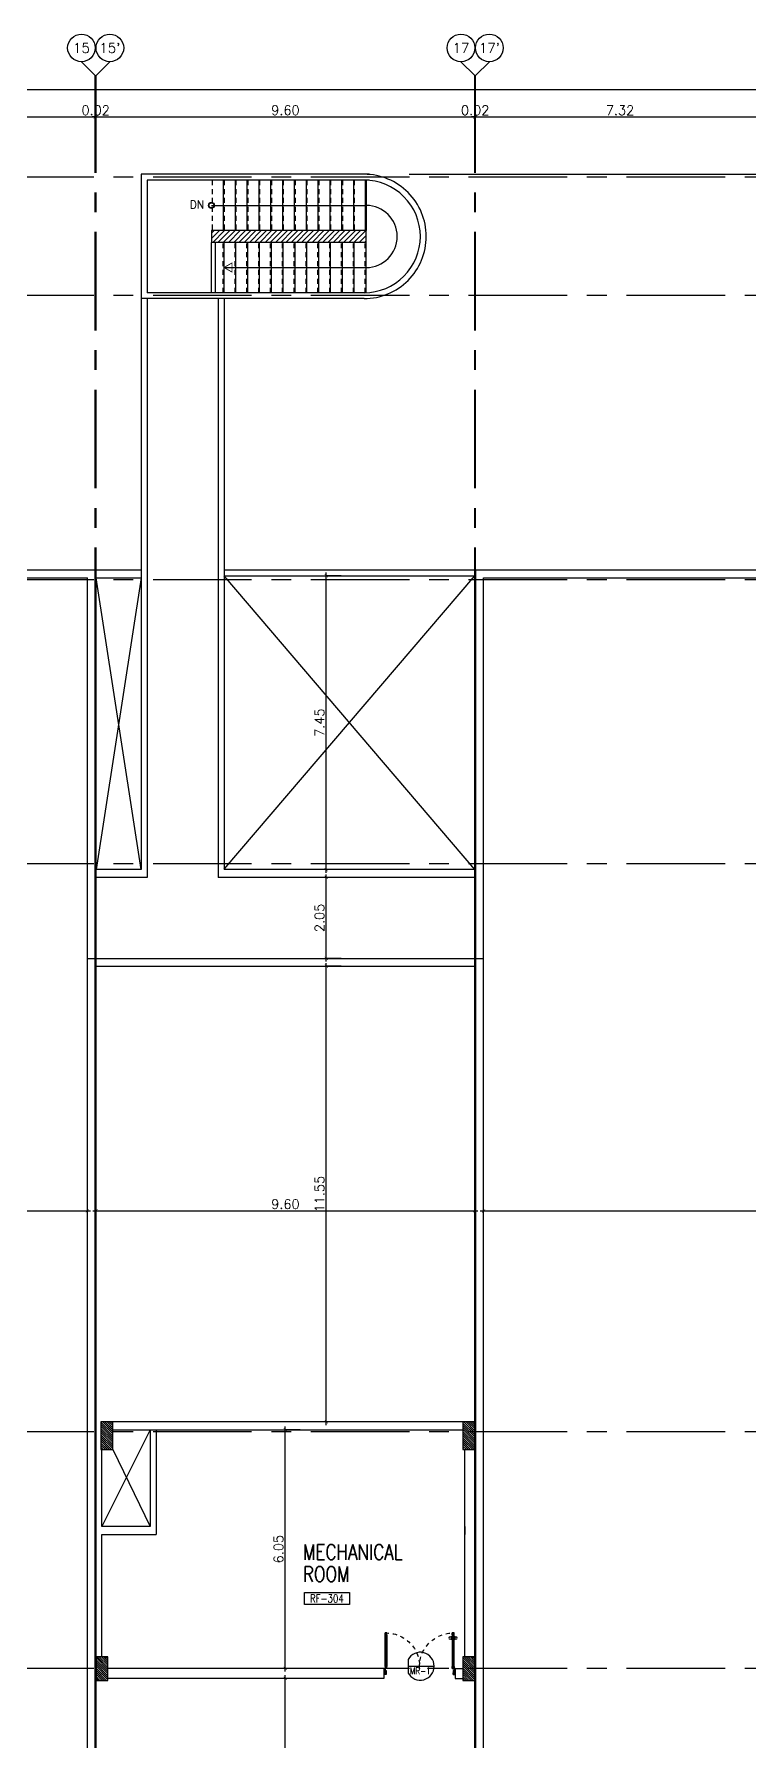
# Model space of a CAD drawing. Extents: x 88808 to 89103, y 39918 to 40001.
# Drawn here: x 89048.94 to 89067.06, y 39957.87 to 40001.13 of the extents above; entities that cross this region are included whole.
import ezdxf
from ezdxf.enums import TextEntityAlignment as Align

# ---------------------------------------------------------------- set-up
doc = ezdxf.new("R2010")
doc.units = 0
doc.header["$MEASUREMENT"] = 0
doc.header["$PDMODE"] = 34
for name, pattern in [('CENTERX2', [4, 2.5, -0.5, 0.5, -0.5]), ('HIDDEN', [0.375, 0.25, -0.125]), ('HIDDEN2', [0.1875, 0.125, -0.0625])]:
    doc.linetypes.add(name, pattern=pattern)
doc.layers.get('0').update_dxf_attribs({"linetype": 'CONTINUOUS'})
doc.layers.get('DEFPOINTS').update_dxf_attribs({"linetype": 'CONTINUOUS'})
for name, color, linetype in [('AX-CR', 2, 'CONTINUOUS'), ('AX-DIM', 4, 'CONTINUOUS'), ('AX-TXT', 2, 'CONTINUOUS'), ('AXES', 11, 'CENTERX2'), ('COL', 6, 'CONTINUOUS'), ('DOOR', 7, 'CONTINUOUS'), ('DOOR-CR', 4, 'CONTINUOUS'), ('DOOR-NO', 3, 'CONTINUOUS'), ('EJ', 9, 'CONTINUOUS'), ('HAT', 8, 'CONTINUOUS'), ('Hatch', 11, 'CONTINUOUS'), ('RM-BOX', 4, 'CONTINUOUS'), ('RM-NAME', 5, 'CONTINUOUS'), ('RM-NO', 5, 'CONTINUOUS'), ('ROOF', 2, 'CONTINUOUS'), ('SHAFT', 4, 'CONTINUOUS'), ('STR', 5, 'CONTINUOUS'), ('TXT', 2, 'CONTINUOUS'), ('WALL', 2, 'CONTINUOUS')]:
    doc.layers.add(name, color=color, linetype=linetype)
doc.styles.add('ROMANS', font='ROMANS.shx')
doc.dimstyles.new('DIM-OUT', dxfattribs={"dimscale": 0, "dimtxt": 0.24, "dimasz": 0.08, "dimexe": 0.02, "dimexo": 0.02, "dimgap": 0.05, "dimtad": 1, "dimzin": 0, "dimdsep": 46, "dimtxsty": 'ROMANS', "dimblk1": 'ARCHTICK', "dimblk2": 'ARCHTICK', "dimsah": 1, "dimcen": 0.01, "dimdle": 0.08, "dimclrd": 4, "dimclre": 4, "dimclrt": 2, "dimadec": 0, "dimazin": 0, "dimtp": 2, "dimtm": 2, "dimtfac": 0.114286, "dimtix": 1, "dimtmove": 2, "dimatfit": 3, "dimldrblk": 'ARCHTICK', "dimfxl": 0, "dimtolj": 1, "dimtzin": 0, "dimarcsym": 0})

# ---------------------------------------------------------------- blocks, each defined once
blk = doc.blocks.new('RM1')
at = {"layer": 'RM-BOX'}
blk.add_lwpolyline([(570, -200), (-570, -200), (-570, -500), (570, -500)], close=True, dxfattribs=at)
at = {"layer": 'RM-NAME', "style": 'ROMANS'}
for tag, p in [('ROOMNAME1', (0, 324)), ('ROOMNAME2', (0, 0))]:
    blk.add_attdef(tag, text='', height=200, dxfattribs=at).set_placement(p, align=Align.MIDDLE)
at = {"layer": 'RM-NO', "style": 'ROMANS', "width": 0.8}
blk.add_attdef('ROOMNO', text='', height=200, dxfattribs=at).set_placement((0, -350), align=Align.MIDDLE)
blk = doc.blocks.new('DD1')
at = {"layer": 'DOOR-CR'}
blk.add_line((-308, 0), (353, 0), dxfattribs=at)
blk.add_lwpolyline([(-308, -173, 3.820224), (-308, 173)], format="xyb", close=True, dxfattribs=at)
at = {"layer": 'DOOR-NO', "style": 'ROMANS', "width": 0.8}
for tag, p in [('G', (0, 142)), ('000', (0, -141))]:
    blk.add_attdef(tag, text='', height=204, dxfattribs=at).set_placement(p, align=Align.MIDDLE)
blk = doc.blocks.new('A$C272A55A0')
at = {"layer": 'DOOR', "color": 0, "linetype": 'ByBlock'}
for p, q in [((0, 900), (0, 1050)), ((50, 1050), (0, 1050)), ((0, 900), (25, 900)), ((25, 950), (50, 950)), ((25, 900), (25, 950)), ((75, 900), (25, 900)), ((25, 850), (25, 900)), ((58, 870), (42, 870)), ((42, 870), (42, 850)), ((50, 950), (50, 1050)), ((58, 850), (58, 870)), ((75, 900), (75, 850)), ((1725, 900), (1775, 900)), ((1725, 900), (1725, 850)), ((1742, 870), (1758, 870)), ((1742, 850), (1742, 870)), ((1750, 950), (1750, 1050)), ((1750, 1050), (1800, 1050)), ((1775, 950), (1750, 950)), ((1758, 870), (1758, 850)), ((1775, 900), (1775, 950)), ((1800, 900), (1775, 900)), ((1775, 850), (1775, 900)), ((1800, 1050), (1800, 900)), ((42, 850), (25, 850)), ((75, 850), (58, 850)), ((1725, 850), (1742, 850)), ((1758, 850), (1775, 850)), ((25, 50), (42, 50)), ((25, 50), (25, 0)), ((25, 0), (75, 0)), ((75, 0), (25, 0)), ((42, 50), (42, 30)), ((42, 30), (58, 30)), ((58, 50), (75, 50)), ((58, 50), (58, 30)), ((75, 50), (75, 0)), ((1718, 160), (1709, 160)), ((1709, 95), (1709, 160)), ((1718, 95), (1709, 95)), ((1725, 173), (1718, 173)), ((1718, 173), (1718, 83)), ((1718, 95), (1718, 160)), ((1725, 83), (1718, 83)), ((1742, 50), (1725, 50)), ((1725, 50), (1725, 0)), ((1775, 0), (1725, 0)), ((1725, 0), (1775, 0)), ((1742, 50), (1742, 30)), ((1758, 30), (1742, 30)), ((1775, 50), (1758, 50)), ((1758, 50), (1758, 30)), ((1775, 173), (1782, 173)), ((1775, 83), (1782, 83)), ((1775, 50), (1775, 0)), ((1782, 173), (1782, 83)), ((1782, 160), (1791, 160)), ((1782, 95), (1782, 160)), ((1782, 95), (1791, 95)), ((1791, 95), (1791, 160))]:
    blk.add_line(p, q, dxfattribs=at)
at = {"layer": 'DOOR', "color": 9, "linetype": 'ByBlock'}
for p, q in [((50, 1050), (0, 1010)), ((50, 1050), (0, 937)), ((50, 1050), (37, 950)), ((1750, 1050), (1800, 1010)), ((1750, 1050), (1800, 937)), ((1750, 1050), (1763, 950))]:
    blk.add_line(p, q, dxfattribs=at)
at = {"layer": 'DOOR', "linetype": 'ByBlock'}
for p, q in [((25, 850), (25, 50)), ((42, 850), (42, 50)), ((58, 850), (58, 50)), ((75, 50), (75, 850)), ((1725, 50), (1725, 850)), ((1742, 850), (1742, 50)), ((1758, 850), (1758, 50)), ((1775, 850), (1775, 50))]:
    blk.add_line(p, q, dxfattribs=at)
at = {"layer": 'DOOR', "color": 0, "linetype": 'ByBlock'}
for centre in [(1676, 128), (1824, 128)]:
    blk.add_circle(centre, 32.4, dxfattribs=at)
at = {"layer": 'DOOR', "color": 9, "linetype": 'ByBlock'}
for centre, radius, start, end in [((50, 1050), 54.4, 203.2074, 270), ((50, 1050), 74.4, 227.7764, 270), ((50, 1050), 94.4, 238.0182, 270), ((50, 1050), 114, 244.0838, 257.3774), ((50, 1050), 134, 248.1598, 259.28), ((50, 1050), 154, 251.1053, 256.2858), ((50, 1050), 34.4, 180, 270), ((50, 1050), 14.4, 180, 270), ((1750, 1050), 14.4, 270, 0), ((1750, 1050), 34.4, 270, 0), ((1750, 1050), 54.4, 270, 336.7926), ((1750, 1050), 74.4, 270, 312.2236), ((1750, 1050), 94.4, 270, 301.9818), ((1750, 1050), 114, 282.6226, 295.9162), ((1750, 1050), 134, 280.72, 291.8402), ((1750, 1050), 154, 283.7142, 288.8947)]:
    blk.add_arc(centre, radius, start, end, dxfattribs=at)
at = {"layer": 'DOOR', "linetype": 'HIDDEN', "ltscale": 0.5}
for centre, start, end in [((50, 851), 268.3174, 3.2965), ((1750, 851), 176.7035, 271.6826)]:
    blk.add_arc(centre, 851, start, end, dxfattribs=at)
at = {"layer": 'WALL', "linetype": 'ByBlock'}
blk.add_line((1800, 900), (1800, 1050), dxfattribs=at)
blk = doc.blocks.new('_ARCHTICK')
at = {"color": 0, "linetype": 'ByBlock', "const_width": 0.15}
blk.add_lwpolyline([(-0.5, -0.5), (0.5, 0.5)], dxfattribs=at)
blk = doc.blocks.new('*D317')
at = {"layer": 'AX-DIM', "color": 4, "lineweight": -2}
for p, q in [((89056.723, 39987.4), (89056.323, 39987.4)), ((89056.343, 39979.87), (89056.343, 39987.48)), ((89056.723, 39979.95), (89056.323, 39979.95))]:
    blk.add_line(p, q, dxfattribs=at)
at = {"layer": 'DEFPOINTS', "color": 0}
for p in [(89056.343, 39987.4), (89056.743, 39987.4), (89056.743, 39979.95)]:
    blk.add_point(p, dxfattribs=at)
at = {"layer": 'AX-DIM', "color": 4, "lineweight": -2, "xscale": 0.08, "yscale": 0.08, "zscale": 0.08}
for p, rotation in [((89056.343, 39987.4), 90), ((89056.343, 39979.95), 270)]:
    blk.add_blockref('_ARCHTICK', p, dxfattribs=dict(at, rotation=rotation))
at = {"layer": 'AX-DIM', "color": 2, "insert": (89056.173, 39983.675), "char_height": 0.24, "attachment_point": 5, "rotation": 90, "style": 'ROMANS'}
blk.add_mtext('\\A1;7.45', dxfattribs=at)
blk = doc.blocks.new('*D318')
at = {"layer": 'AX-DIM', "color": 4, "lineweight": -2}
for p, q in [((89056.723, 39979.75), (89056.323, 39979.75)), ((89056.343, 39977.62), (89056.343, 39979.83)), ((89056.723, 39977.7), (89056.323, 39977.7))]:
    blk.add_line(p, q, dxfattribs=at)
at = {"layer": 'DEFPOINTS', "color": 0}
for p in [(89056.343, 39979.75), (89056.743, 39979.75), (89056.743, 39977.7)]:
    blk.add_point(p, dxfattribs=at)
at = {"layer": 'AX-DIM', "color": 4, "lineweight": -2, "xscale": 0.08, "yscale": 0.08, "zscale": 0.08}
for p, rotation in [((89056.343, 39979.75), 90), ((89056.343, 39977.7), 270)]:
    blk.add_blockref('_ARCHTICK', p, dxfattribs=dict(at, rotation=rotation))
at = {"layer": 'AX-DIM', "color": 2, "insert": (89056.173, 39978.725), "char_height": 0.24, "attachment_point": 5, "rotation": 90, "style": 'ROMANS'}
blk.add_mtext('\\A1;2.05', dxfattribs=at)
blk = doc.blocks.new('*D319')
at = {"layer": 'AX-DIM', "color": 4, "lineweight": -2}
for p, q in [((89056.723, 39977.5), (89056.323, 39977.5)), ((89056.343, 39965.87), (89056.343, 39977.58)), ((89056.723, 39965.95), (89056.323, 39965.95))]:
    blk.add_line(p, q, dxfattribs=at)
at = {"layer": 'DEFPOINTS', "color": 0}
for p in [(89056.343, 39977.5), (89056.743, 39977.5), (89056.743, 39965.95)]:
    blk.add_point(p, dxfattribs=at)
at = {"layer": 'AX-DIM', "color": 4, "lineweight": -2, "xscale": 0.08, "yscale": 0.08, "zscale": 0.08}
for p, rotation in [((89056.343, 39977.5), 90), ((89056.343, 39965.95), 270)]:
    blk.add_blockref('_ARCHTICK', p, dxfattribs=dict(at, rotation=rotation))
at = {"layer": 'AX-DIM', "color": 2, "insert": (89056.173, 39971.725), "char_height": 0.24, "attachment_point": 5, "rotation": 90, "style": 'ROMANS'}
blk.add_mtext('\\A1;11.55', dxfattribs=at)
blk = doc.blocks.new('*D320')
at = {"layer": 'AX-DIM', "color": 4, "lineweight": -2}
for p, q in [((89055.681, 39965.75), (89055.281, 39965.75)), ((89055.301, 39959.62), (89055.301, 39965.83)), ((89055.681, 39959.7), (89055.281, 39959.7))]:
    blk.add_line(p, q, dxfattribs=at)
at = {"layer": 'DEFPOINTS', "color": 0}
for p in [(89055.301, 39965.75), (89055.701, 39965.75), (89055.701, 39959.7)]:
    blk.add_point(p, dxfattribs=at)
at = {"layer": 'AX-DIM', "color": 4, "lineweight": -2, "xscale": 0.08, "yscale": 0.08, "zscale": 0.08}
for p, rotation in [((89055.301, 39965.75), 90), ((89055.301, 39959.7), 270)]:
    blk.add_blockref('_ARCHTICK', p, dxfattribs=dict(at, rotation=rotation))
at = {"layer": 'AX-DIM', "color": 2, "insert": (89055.131, 39962.725), "char_height": 0.24, "attachment_point": 5, "rotation": 90, "style": 'ROMANS'}
blk.add_mtext('\\A1;6.05', dxfattribs=at)
blk = doc.blocks.new('*D321')
at = {"layer": 'AX-DIM', "color": 4, "lineweight": -2}
for p, q in [((89055.301, 39949.85), (89055.301, 39959.53)), ((89055.681, 39959.45), (89055.281, 39959.45)), ((89055.681, 39949.93), (89055.281, 39949.93))]:
    blk.add_line(p, q, dxfattribs=at)
at = {"layer": 'DEFPOINTS', "color": 0}
for p in [(89055.301, 39959.45), (89055.701, 39959.45), (89055.701, 39949.93)]:
    blk.add_point(p, dxfattribs=at)
at = {"layer": 'AX-DIM', "color": 4, "lineweight": -2, "xscale": 0.08, "yscale": 0.08, "zscale": 0.08}
for p, rotation in [((89055.301, 39959.45), 90), ((89055.301, 39949.93), 270)]:
    blk.add_blockref('_ARCHTICK', p, dxfattribs=dict(at, rotation=rotation))
at = {"layer": 'AX-DIM', "color": 2, "insert": (89055.131, 39954.69), "char_height": 0.24, "attachment_point": 5, "rotation": 90, "style": 'ROMANS'}
blk.add_mtext('\\A1;9.52', dxfattribs=at)
blk = doc.blocks.new('*D345')
at = {"layer": 'AX-DIM', "color": 4, "lineweight": -2}
for p, q in [((89060.247, 39971.299), (89092.657, 39971.299)), ((89060.327, 39970.919), (89060.327, 39971.319)), ((89092.577, 39970.919), (89092.577, 39971.319))]:
    blk.add_line(p, q, dxfattribs=at)
at = {"layer": 'DEFPOINTS', "color": 0}
for p in [(89092.577, 39971.299), (89060.327, 39970.899), (89092.577, 39970.899)]:
    blk.add_point(p, dxfattribs=at)
at = {"layer": 'AX-DIM', "color": 4, "lineweight": -2, "xscale": 0.08, "yscale": 0.08, "zscale": 0.08, "rotation": 180}
blk.add_blockref('_ARCHTICK', (89060.327, 39971.299), dxfattribs=at)
at = {"layer": 'AX-DIM', "color": 4, "lineweight": -2, "xscale": 0.08, "yscale": 0.08, "zscale": 0.08}
blk.add_blockref('_ARCHTICK', (89092.577, 39971.299), dxfattribs=at)
at = {"layer": 'AX-DIM', "color": 2, "insert": (89076.452, 39971.469), "char_height": 0.24, "attachment_point": 5, "style": 'ROMANS'}
blk.add_mtext('\\A1;32.25', dxfattribs=at)
blk = doc.blocks.new('*D346')
at = {"layer": 'AX-DIM', "color": 4, "lineweight": -2}
for p, q in [((89050.427, 39971.3), (89060.187, 39971.3)), ((89050.507, 39970.92), (89050.507, 39971.32)), ((89060.107, 39970.92), (89060.107, 39971.32))]:
    blk.add_line(p, q, dxfattribs=at)
at = {"layer": 'DEFPOINTS', "color": 0}
for p in [(89060.107, 39971.3), (89050.507, 39970.9), (89060.107, 39970.9)]:
    blk.add_point(p, dxfattribs=at)
at = {"layer": 'AX-DIM', "color": 4, "lineweight": -2, "xscale": 0.08, "yscale": 0.08, "zscale": 0.08, "rotation": 180}
blk.add_blockref('_ARCHTICK', (89050.507, 39971.3), dxfattribs=at)
at = {"layer": 'AX-DIM', "color": 4, "lineweight": -2, "xscale": 0.08, "yscale": 0.08, "zscale": 0.08}
blk.add_blockref('_ARCHTICK', (89060.107, 39971.3), dxfattribs=at)
at = {"layer": 'AX-DIM', "color": 2, "insert": (89055.307, 39971.47), "char_height": 0.24, "attachment_point": 5, "style": 'ROMANS'}
blk.add_mtext('\\A1;9.60', dxfattribs=at)
blk = doc.blocks.new('*D347')
at = {"layer": 'AX-DIM', "color": 4, "lineweight": -2}
for p, q in [((89018.331, 39971.3), (89050.367, 39971.3)), ((89018.411, 39970.92), (89018.411, 39971.32)), ((89050.287, 39970.92), (89050.287, 39971.32))]:
    blk.add_line(p, q, dxfattribs=at)
at = {"layer": 'DEFPOINTS', "color": 0}
for p in [(89050.287, 39971.3), (89018.411, 39970.9), (89050.287, 39970.9)]:
    blk.add_point(p, dxfattribs=at)
at = {"layer": 'AX-DIM', "color": 4, "lineweight": -2, "xscale": 0.08, "yscale": 0.08, "zscale": 0.08, "rotation": 180}
blk.add_blockref('_ARCHTICK', (89018.411, 39971.3), dxfattribs=at)
at = {"layer": 'AX-DIM', "color": 4, "lineweight": -2, "xscale": 0.08, "yscale": 0.08, "zscale": 0.08}
blk.add_blockref('_ARCHTICK', (89050.287, 39971.3), dxfattribs=at)
at = {"layer": 'AX-DIM', "color": 2, "insert": (89034.349, 39971.47), "char_height": 0.24, "attachment_point": 5, "style": 'ROMANS'}
blk.add_mtext('\\A1;31.88', dxfattribs=at)
blk = doc.blocks.new('*D350')
at = {"layer": 'AX-DIM', "color": 4, "lineweight": -2}
for p, q in [((89060.047, 39999.028), (89067.531, 39999.028)), ((89060.127, 39998.648), (89060.127, 39999.048)), ((89067.451, 39998.648), (89067.451, 39999.048))]:
    blk.add_line(p, q, dxfattribs=at)
at = {"layer": 'DEFPOINTS', "color": 0}
for p in [(89067.451, 39999.028), (89060.127, 39998.628), (89067.451, 39998.628)]:
    blk.add_point(p, dxfattribs=at)
at = {"layer": 'AX-DIM', "color": 4, "lineweight": -2, "xscale": 0.08, "yscale": 0.08, "zscale": 0.08, "rotation": 180}
blk.add_blockref('_ARCHTICK', (89060.127, 39999.028), dxfattribs=at)
at = {"layer": 'AX-DIM', "color": 4, "lineweight": -2, "xscale": 0.08, "yscale": 0.08, "zscale": 0.08}
blk.add_blockref('_ARCHTICK', (89067.451, 39999.028), dxfattribs=at)
at = {"layer": 'AX-DIM', "color": 2, "insert": (89063.789, 39999.198), "char_height": 0.24, "attachment_point": 5, "style": 'ROMANS'}
blk.add_mtext('\\A1;7.32', dxfattribs=at)
blk = doc.blocks.new('C11')
at = {"layer": 'HAT'}
h = blk.add_hatch(dxfattribs=at)
h.set_pattern_fill('ANSI31', color=256, scale=300, style=0)
h.set_pattern_definition([(45, (-248556.182, -75061.005), (-26.5165043, 26.5165043), [])])
h.paths.add_polyline_path([(300, 700), (0, 700), (0, 350), (300, 350)])
h.paths.add_polyline_path([(300, 350), (0, 350), (0, 0), (300, 0)])
at = {"layer": 'COL'}
blk.add_lwpolyline([(300, 700), (300, 0), (0, 0), (0, 700)], close=True, dxfattribs=at)
blk = doc.blocks.new('AXU')
at = {"layer": 'AX-CR'}
blk.add_circle((0, 350), 350, dxfattribs=at)
at = {"layer": 'AX-TXT', "style": 'ROMANS'}
blk.add_attdef('AX', text='', height=250, dxfattribs=at).set_placement((0, 350), align=Align.MIDDLE)
blk = doc.blocks.new('*D397')
at = {"layer": 'AX-DIM', "color": 4, "lineweight": -2}
for p, q in [((89060.107, 39999.028), (89060.027, 39999.028)), ((89060.107, 39998.648), (89060.107, 39999.048)), ((89060.107, 39999.028), (89060.127, 39999.028)), ((89060.127, 39998.648), (89060.127, 39999.048)), ((89060.127, 39999.028), (89060.207, 39999.028))]:
    blk.add_line(p, q, dxfattribs=at)
at = {"layer": 'DEFPOINTS', "color": 0}
for p in [(89060.127, 39999.028), (89060.107, 39998.628), (89060.127, 39998.628)]:
    blk.add_point(p, dxfattribs=at)
at = {"layer": 'AX-DIM', "color": 4, "lineweight": -2, "xscale": 0.08, "yscale": 0.08, "zscale": 0.08}
blk.add_blockref('_ARCHTICK', (89060.107, 39999.028), dxfattribs=at)
at = {"layer": 'AX-DIM', "color": 4, "lineweight": -2, "xscale": 0.08, "yscale": 0.08, "zscale": 0.08, "rotation": 180}
blk.add_blockref('_ARCHTICK', (89060.127, 39999.028), dxfattribs=at)
at = {"layer": 'AX-DIM', "color": 2, "insert": (89060.117, 39999.198), "char_height": 0.24, "attachment_point": 5, "style": 'ROMANS'}
blk.add_mtext('\\A1;0.02', dxfattribs=at)
blk = doc.blocks.new('*D398')
at = {"layer": 'AX-DIM', "color": 4, "lineweight": -2}
for p, q in [((89050.487, 39999.028), (89050.407, 39999.028)), ((89050.487, 39998.648), (89050.487, 39999.048)), ((89050.487, 39999.028), (89050.507, 39999.028)), ((89050.507, 39998.648), (89050.507, 39999.048)), ((89050.507, 39999.028), (89050.587, 39999.028))]:
    blk.add_line(p, q, dxfattribs=at)
at = {"layer": 'DEFPOINTS', "color": 0}
for p in [(89050.507, 39999.028), (89050.487, 39998.628), (89050.507, 39998.628)]:
    blk.add_point(p, dxfattribs=at)
at = {"layer": 'AX-DIM', "color": 4, "lineweight": -2, "xscale": 0.08, "yscale": 0.08, "zscale": 0.08}
blk.add_blockref('_ARCHTICK', (89050.487, 39999.028), dxfattribs=at)
at = {"layer": 'AX-DIM', "color": 4, "lineweight": -2, "xscale": 0.08, "yscale": 0.08, "zscale": 0.08, "rotation": 180}
blk.add_blockref('_ARCHTICK', (89050.507, 39999.028), dxfattribs=at)
at = {"layer": 'AX-DIM', "color": 2, "insert": (89050.497, 39999.198), "char_height": 0.24, "attachment_point": 5, "style": 'ROMANS'}
blk.add_mtext('\\A1;0.02', dxfattribs=at)
blk = doc.blocks.new('*D399')
at = {"layer": 'AX-DIM', "color": 4, "lineweight": -2}
for p, q in [((89050.427, 39999.028), (89060.187, 39999.028)), ((89050.507, 39998.648), (89050.507, 39999.048)), ((89060.107, 39998.648), (89060.107, 39999.048))]:
    blk.add_line(p, q, dxfattribs=at)
at = {"layer": 'DEFPOINTS', "color": 0}
for p in [(89060.107, 39999.028), (89050.507, 39998.628), (89060.107, 39998.628)]:
    blk.add_point(p, dxfattribs=at)
at = {"layer": 'AX-DIM', "color": 4, "lineweight": -2, "xscale": 0.08, "yscale": 0.08, "zscale": 0.08, "rotation": 180}
blk.add_blockref('_ARCHTICK', (89050.507, 39999.028), dxfattribs=at)
at = {"layer": 'AX-DIM', "color": 4, "lineweight": -2, "xscale": 0.08, "yscale": 0.08, "zscale": 0.08}
blk.add_blockref('_ARCHTICK', (89060.107, 39999.028), dxfattribs=at)
at = {"layer": 'AX-DIM', "color": 2, "insert": (89055.307, 39999.198), "char_height": 0.24, "attachment_point": 5, "style": 'ROMANS'}
blk.add_mtext('\\A1;9.60', dxfattribs=at)
blk = doc.blocks.new('*D400')
at = {"layer": 'AX-DIM', "color": 4, "lineweight": -2}
for p, q in [((89036.131, 39999.028), (89050.567, 39999.028)), ((89036.211, 39998.648), (89036.211, 39999.048)), ((89050.487, 39998.648), (89050.487, 39999.048))]:
    blk.add_line(p, q, dxfattribs=at)
at = {"layer": 'DEFPOINTS', "color": 0}
for p in [(89050.487, 39999.028), (89036.211, 39998.628), (89050.487, 39998.628)]:
    blk.add_point(p, dxfattribs=at)
at = {"layer": 'AX-DIM', "color": 4, "lineweight": -2, "xscale": 0.08, "yscale": 0.08, "zscale": 0.08, "rotation": 180}
blk.add_blockref('_ARCHTICK', (89036.211, 39999.028), dxfattribs=at)
at = {"layer": 'AX-DIM', "color": 4, "lineweight": -2, "xscale": 0.08, "yscale": 0.08, "zscale": 0.08}
blk.add_blockref('_ARCHTICK', (89050.487, 39999.028), dxfattribs=at)
at = {"layer": 'AX-DIM', "color": 2, "insert": (89043.349, 39999.198), "char_height": 0.24, "attachment_point": 5, "style": 'ROMANS'}
blk.add_mtext('\\A1;14.28', dxfattribs=at)
blk = doc.blocks.new('*D403')
at = {"layer": 'AX-DIM', "color": 4, "lineweight": -2}
for p, q in [((89101.751, 39997.655), (89101.751, 39987.47)), ((89058.446, 39997.575), (89101.771, 39997.575)), ((89101.071, 39987.55), (89101.771, 39987.55))]:
    blk.add_line(p, q, dxfattribs=at)
at = {"layer": 'DEFPOINTS', "color": 0}
for p in [(89058.426, 39997.575), (89101.051, 39987.55), (89101.751, 39987.55)]:
    blk.add_point(p, dxfattribs=at)
at = {"layer": 'AX-DIM', "color": 4, "lineweight": -2, "xscale": 0.08, "yscale": 0.08, "zscale": 0.08}
for p, rotation in [((89101.751, 39997.575), 90), ((89101.751, 39987.55), 270)]:
    blk.add_blockref('_ARCHTICK', p, dxfattribs=dict(at, rotation=rotation))
at = {"layer": 'AX-DIM', "color": 2, "insert": (89101.581, 39992.562), "char_height": 0.24, "attachment_point": 5, "rotation": 90, "style": 'ROMANS'}
blk.add_mtext('\\A1;10.03', dxfattribs=at)
blk = doc.blocks.new('*D405')
at = {"layer": 'AX-DIM', "color": 4, "lineweight": -2}
for p, q in [((88975.841, 39999.728), (89092.981, 39999.728)), ((88975.921, 39999.348), (88975.921, 39999.748)), ((89092.901, 39987.57), (89092.901, 39999.748))]:
    blk.add_line(p, q, dxfattribs=at)
at = {"layer": 'DEFPOINTS', "color": 0}
for p in [(88975.921, 39999.328), (89092.901, 39999.728), (89092.901, 39987.55)]:
    blk.add_point(p, dxfattribs=at)
at = {"layer": 'AX-DIM', "color": 4, "lineweight": -2, "xscale": 0.08, "yscale": 0.08, "zscale": 0.08, "rotation": 180}
blk.add_blockref('_ARCHTICK', (88975.921, 39999.728), dxfattribs=at)
at = {"layer": 'AX-DIM', "color": 4, "lineweight": -2, "xscale": 0.08, "yscale": 0.08, "zscale": 0.08}
blk.add_blockref('_ARCHTICK', (89092.901, 39999.728), dxfattribs=at)
at = {"layer": 'AX-DIM', "color": 2, "insert": (89034.411, 39999.898), "char_height": 0.24, "attachment_point": 5, "style": 'ROMANS'}
blk.add_mtext('\\A1;116.98', dxfattribs=at)

msp = doc.modelspace()

# ---------------------------------------------------------------- hatches: boundary and pattern name
at = {"layer": 'HAT'}
h = msp.add_hatch(dxfattribs=at)
h.set_pattern_fill('ANSI31', color=256, scale=300, style=0)
h.set_pattern_definition([(135, (89299.487503, 39890.188557), (0.0265165043, 0.0265165043), [])])
h.paths.add_polyline_path([(89050.6313, 39965.9496), (89050.9313, 39965.9496), (89050.9313, 39965.5996), (89050.6313, 39965.5996)])
h.paths.add_polyline_path([(89050.6313, 39965.5996), (89050.9313, 39965.5996), (89050.9313, 39965.2496), (89050.6313, 39965.2496)])
h = msp.add_hatch(dxfattribs=at)
h.set_pattern_fill('ANSI31', color=256, scale=300, style=0)
h.set_pattern_definition([(135, (89299.683233, 39904.688557), (0.0265165043, 0.0265165043), [])])
h.paths.add_polyline_path([(89050.5071, 39959.9996), (89050.8071, 39959.9996), (89050.8071, 39959.6996), (89050.5071, 39959.6996)])
h.paths.add_polyline_path([(89050.5071, 39959.6996), (89050.8071, 39959.6996), (89050.8071, 39959.3996), (89050.5071, 39959.3996)])
h = msp.add_hatch(dxfattribs=at)
h.set_pattern_fill('ANSI31', color=256, scale=0.3, style=0)
h.set_pattern_definition([(135, (89308.983233, 39904.688557), (0.0265165043, 0.0265165043), [])])
h.paths.add_polyline_path([(89059.8071, 39959.9996), (89060.1071, 39959.9996), (89060.1071, 39959.6996), (89059.8071, 39959.6996)])
h.paths.add_polyline_path([(89059.8071, 39959.6996), (89060.1071, 39959.6996), (89060.1071, 39959.3996), (89059.8071, 39959.3996)])
at = {"layer": 'Hatch', "linetype": 'Continuous'}
h = msp.add_hatch(dxfattribs=at)
h.set_pattern_fill('ANSI31', color=256, scale=0.75, style=0)
h.set_pattern_definition([(45, (157.33679, 7e-12), (-0.06629126074, 0.06629126074), [])])
h.paths.add_polyline_path([(89055.3271, 39996.1496), (89053.4323, 39996.1496), (89053.4323, 39995.8496), (89055.3271, 39995.8496)])
h.paths.add_polyline_path([(89057.3523, 39996.1496), (89055.3271, 39996.1496), (89055.3271, 39995.8496), (89057.3523, 39995.8496)])

# ---------------------------------------------------------------- linework, layer by layer
at = {"layer": 'AXES'}
for p, q in [((89050.4871, 40000.0779), (89050.1371, 40000.4279)), ((89050.5071, 40000.0779), (89050.8571, 40000.4279)), ((89060.1071, 40000.0779), (89059.7571, 40000.4279)), ((89060.1271, 40000.0779), (89060.4771, 40000.4279)), ((89050.4871, 39921.6153), (89050.4871, 40000.0779)), ((89050.5071, 39921.6153), (89050.5071, 40000.0779)), ((89060.1071, 39921.6153), (89060.1071, 40000.0779)), ((89060.1071, 39921.6153), (89060.1071, 40000.0779)), ((89060.1271, 39921.6153), (89060.1271, 40000.0779)), ((89060.1271, 39921.6153), (89060.1271, 40000.0779)), ((89102.4513, 39997.4996), (89034.4113, 39997.4996)), ((89102.4513, 39994.4996), (89034.4113, 39994.4996)), ((89102.4513, 39987.2996), (89034.4113, 39987.2996)), ((89102.4513, 39980.0996), (89034.4113, 39980.0996)), ((89102.4513, 39965.6996), (89034.4113, 39965.6996)), ((89102.4513, 39959.6996), (89034.4113, 39959.6996))]:
    msp.add_line(p, q, dxfattribs=at)
at = {"layer": 'COL'}
for p, q in [((89059.8071, 39965.9496), (89050.9313, 39965.9496)), ((89050.9313, 39965.7496), (89059.8071, 39965.7496)), ((89051.8821, 39963.2996), (89050.6571, 39963.2996)), ((89050.6571, 39963.0996), (89052.0321, 39963.0996))]:
    msp.add_line(p, q, dxfattribs=at)
for points in [[(89050.6313, 39965.9496), (89050.6313, 39965.2496), (89050.9313, 39965.2496), (89050.9313, 39965.9496)], [(89050.5071, 39959.9996), (89050.5071, 39959.3996), (89050.8071, 39959.3996), (89050.8071, 39959.9996)], [(89059.8071, 39959.9996), (89059.8071, 39959.3996), (89060.1071, 39959.3996), (89060.1071, 39959.9996)]]:
    msp.add_lwpolyline(points, close=True, dxfattribs=at)
at = {"layer": 'EJ', "color": 8}
for p, q in [((89060.1071, 39928.2296), (89060.1071, 39987.3996)), ((89060.1271, 39928.2296), (89060.1271, 39987.5496)), ((89050.4871, 39977.4996), (89050.4871, 39979.7496)), ((89050.5071, 39977.4996), (89050.5071, 39979.7496)), ((89050.4871, 39965.9496), (89050.4871, 39977.4996)), ((89050.5071, 39965.9496), (89050.5071, 39977.4996)), ((89060.1271, 39977.4996), (89060.1271, 39959.4496)), ((89050.5071, 39963.2996), (89050.5071, 39965.9496)), ((89050.4871, 39959.9996), (89050.4871, 39965.2496)), ((89050.4871, 39963.2246), (89050.4871, 39959.9496)), ((89050.5071, 39959.9996), (89050.5071, 39963.0996))]:
    msp.add_line(p, q, dxfattribs=at)
at = {"layer": 'ROOF'}
for p, q in [((89051.6521, 39997.5746), (89051.6521, 39994.4246)), ((89057.4276, 39997.5746), (89051.6521, 39997.5746)), ((89051.8021, 39997.4246), (89051.8021, 39994.5746)), ((89057.4276, 39997.4246), (89051.8021, 39997.4246)), ((89053.4323, 39996.1496), (89053.4323, 39995.8496)), ((89057.3523, 39996.1496), (89053.4323, 39996.1496)), ((89057.3523, 39995.8496), (89057.3523, 39996.1496)), ((89053.4323, 39994.5746), (89053.4323, 39995.8496)), ((89057.3523, 39995.8496), (89053.4323, 39995.8496)), ((89053.5323, 39994.5746), (89053.5323, 39995.8496)), ((89057.3033, 39994.5746), (89051.8021, 39994.5746)), ((89051.6521, 39994.4246), (89051.6521, 39979.9496)), ((89057.3033, 39994.4246), (89051.6521, 39994.4246)), ((89051.8021, 39994.4246), (89051.8021, 39979.7496)), ((89053.6021, 39994.4246), (89053.6021, 39979.7496)), ((89053.7521, 39994.4246), (89053.7521, 39979.9496)), ((89020.9324, 39987.5496), (89051.6521, 39987.5496)), ((89027.6074, 39987.3496), (89050.2871, 39987.3496)), ((89050.2871, 39928.4296), (89050.2871, 39987.3496)), ((89050.4871, 39928.4296), (89050.4871, 39987.5496)), ((89050.5071, 39979.9496), (89050.5071, 39987.5496)), ((89050.5071, 39987.3496), (89051.6521, 39987.3496)), ((89053.7521, 39987.5496), (89092.7771, 39987.5496)), ((89053.7521, 39987.3996), (89060.1071, 39987.3996)), ((89060.1271, 39987.5496), (89060.1271, 39928.2296)), ((89060.3271, 39987.3496), (89092.5771, 39987.3496)), ((89060.3271, 39928.4296), (89060.3271, 39987.3496)), ((89051.6521, 39979.9496), (89050.5071, 39979.9496)), ((89060.1071, 39979.9496), (89053.7521, 39979.9496)), ((89060.1071, 39979.9496), (89060.1071, 39979.7496)), ((89051.8021, 39979.7496), (89050.4871, 39979.7496)), ((89060.1071, 39979.7496), (89053.6021, 39979.7496)), ((89050.2871, 39977.6996), (89060.3271, 39977.6996)), ((89050.5071, 39977.4996), (89060.1271, 39977.4996))]:
    msp.add_line(p, q, dxfattribs=at)
at = {"layer": 'ROOF', "linetype": 'Continuous'}
for p, q in [((89051.8821, 39965.7496), (89050.6571, 39963.2996)), ((89050.9313, 39965.2496), (89051.8821, 39963.2996))]:
    msp.add_line(p, q, dxfattribs=at)
at = {"layer": 'ROOF'}
for radius, start, end in [(1.575, 359.99997, 90), (1.425, 359.99997, 90.00002), (1.575, 269.99997, 0), (1.425, 269.99997, 0)]:
    msp.add_arc((89057.3033, 39995.9996), radius, start, end, dxfattribs=at)
at = {"layer": 'SHAFT', "linetype": 'Continuous'}
for p, q in [((89051.6521, 39979.9496), (89050.5071, 39987.3496)), ((89051.6521, 39987.3496), (89050.5071, 39979.9496)), ((89060.1071, 39979.9496), (89053.7521, 39987.3996))]:
    msp.add_line(p, q, dxfattribs=at)
at = {"layer": 'SHAFT'}
msp.add_line((89053.7521, 39979.9596), (89060.1071, 39987.3996), dxfattribs=at)
at = {"layer": 'STR', "linetype": 'HIDDEN2'}
for p, q in [((89053.4523, 39997.4246), (89053.4523, 39996.1496)), ((89053.7523, 39997.4246), (89053.7523, 39996.1496)), ((89054.0523, 39997.4246), (89054.0523, 39996.1496)), ((89054.3523, 39997.4246), (89054.3523, 39996.1496)), ((89054.6523, 39997.4246), (89054.6523, 39996.1496)), ((89054.9523, 39997.4246), (89054.9523, 39996.1496)), ((89055.2523, 39997.4246), (89055.2523, 39996.1496)), ((89055.5523, 39997.4246), (89055.5523, 39996.1496)), ((89055.8523, 39997.4246), (89055.8523, 39996.1496)), ((89056.1523, 39997.4246), (89056.1523, 39996.1496)), ((89056.4523, 39997.4246), (89056.4523, 39996.1496)), ((89056.7523, 39997.4246), (89056.7523, 39996.1496)), ((89057.0523, 39997.4246), (89057.0523, 39996.1496)), ((89057.3323, 39997.4246), (89057.3323, 39996.1496)), ((89057.3523, 39997.4246), (89057.3523, 39996.1496)), ((89053.7323, 39994.5746), (89053.7323, 39995.8496)), ((89054.0323, 39994.5746), (89054.0323, 39995.8496)), ((89054.3323, 39994.5746), (89054.3323, 39995.8496)), ((89054.6323, 39994.5746), (89054.6323, 39995.8496)), ((89054.9323, 39994.5746), (89054.9323, 39995.8496)), ((89055.2323, 39994.5746), (89055.2323, 39995.8496)), ((89055.5323, 39994.5746), (89055.5323, 39995.8496)), ((89055.8323, 39994.5746), (89055.8323, 39995.8496)), ((89056.1323, 39994.5746), (89056.1323, 39995.8496)), ((89056.4323, 39994.5746), (89056.4323, 39995.8496)), ((89056.7323, 39994.5746), (89056.7323, 39995.8496)), ((89057.0323, 39994.5746), (89057.0323, 39995.8496)), ((89057.3323, 39994.5746), (89057.3323, 39995.8496))]:
    msp.add_line(p, q, dxfattribs=at)
at = {"layer": 'STR'}
for p, q in [((89053.7323, 39997.4246), (89053.7323, 39996.1496)), ((89054.0323, 39997.4246), (89054.0323, 39996.1496)), ((89054.3323, 39997.4246), (89054.3323, 39996.1496)), ((89054.6323, 39997.4246), (89054.6323, 39996.1496)), ((89054.9323, 39997.4246), (89054.9323, 39996.1496)), ((89055.2323, 39997.4246), (89055.2323, 39996.1496)), ((89055.5323, 39997.4246), (89055.5323, 39996.1496)), ((89055.8323, 39997.4246), (89055.8323, 39996.1496)), ((89056.1323, 39997.4246), (89056.1323, 39996.1496)), ((89056.4323, 39997.4246), (89056.4323, 39996.1496)), ((89056.7323, 39997.4246), (89056.7323, 39996.1496)), ((89057.0323, 39997.4246), (89057.0323, 39996.1496)), ((89057.3323, 39997.4246), (89057.3323, 39996.1496)), ((89057.3523, 39997.4246), (89057.3523, 39996.1496)), ((89053.4323, 39996.7871), (89057.3547, 39996.7871)), ((89053.7523, 39994.5746), (89053.7523, 39995.8496)), ((89054.0523, 39994.5746), (89054.0523, 39995.8496)), ((89054.3523, 39994.5746), (89054.3523, 39995.8496)), ((89054.6523, 39994.5746), (89054.6523, 39995.8496)), ((89054.9523, 39994.5746), (89054.9523, 39995.8496)), ((89055.2523, 39994.5746), (89055.2523, 39995.8496)), ((89055.5523, 39994.5746), (89055.5523, 39995.8496)), ((89055.8523, 39994.5746), (89055.8523, 39995.8496)), ((89056.1523, 39994.5746), (89056.1523, 39995.8496)), ((89056.4523, 39994.5746), (89056.4523, 39995.8496)), ((89056.7523, 39994.5746), (89056.7523, 39995.8496)), ((89057.0523, 39994.5746), (89057.0523, 39995.8496)), ((89057.3523, 39994.5746), (89057.3523, 39995.8496)), ((89053.7523, 39995.2121), (89057.3547, 39995.2121))]:
    msp.add_line(p, q, dxfattribs=at)
at = {"layer": 'STR', "const_width": 0.0215}
msp.add_lwpolyline([(89053.9521, 39995.3275), (89053.9521, 39995.0966), (89053.7521, 39995.2121)], close=True, dxfattribs=at)
at = {"layer": 'STR'}
for radius in [0.075, 0.065]:
    msp.add_circle((89053.4323, 39996.7871), radius, dxfattribs=at)
msp.add_arc((89057.3547, 39995.9996), 0.7875, 270, 90, dxfattribs=at)
at = {"layer": 'WALL'}
for p, q in [((89051.6521, 39997.5746), (89051.6521, 39994.4246)), ((89051.8821, 39965.7496), (89051.8821, 39963.2996)), ((89052.0321, 39965.7496), (89052.0321, 39963.0996)), ((89050.6571, 39963.2996), (89050.6571, 39965.2496)), ((89059.8571, 39959.9996), (89059.8571, 39965.2496)), ((89060.1071, 39965.3496), (89060.1071, 39959.4496)), ((89050.6571, 39959.9996), (89050.6571, 39963.0996)), ((89059.8571, 39963.2996), (89059.8571, 39963.0996)), ((89057.8013, 39959.6996), (89050.8071, 39959.6996)), ((89057.8013, 39959.6996), (89057.8013, 39959.4496)), ((89059.6071, 39959.6996), (89059.6071, 39959.4496)), ((89059.6071, 39959.6996), (89059.8071, 39959.6996)), ((89057.8013, 39959.4496), (89050.8071, 39959.4496)), ((89059.6071, 39959.4496), (89059.8071, 39959.4496))]:
    msp.add_line(p, q, dxfattribs=at)

# ---------------------------------------------------------------- block references
at = {"layer": 'AXES', "xscale": 0.001000000003841706, "yscale": 0.000999999996565748, "zscale": 0.001}
for p, values in [((89050.1371, 40000.4279), {'AX': '15'}), ((89050.8571, 40000.4279), {'AX': "15'"}), ((89059.7571, 40000.4279), {'AX': '17'}), ((89060.4771, 40000.4279), {'AX': "17'"})]:
    msp.add_blockref('AXU', p, dxfattribs=at).add_auto_attribs(values)
at = {"layer": 'COL', "xscale": -0.001000000003841706, "yscale": 0.000999999996565748, "zscale": 0.001}
msp.add_blockref('C11', (89060.1071, 39965.2496), dxfattribs=at)
at = {"layer": 'DOOR', "color": 0, "linetype": 'ByBlock', "xscale": -0.001000000003841706, "yscale": 0.000999999996565748, "zscale": 0.001, "rotation": 180}
msp.add_blockref('A$C272A55A0', (89057.8071, 39960.5999), dxfattribs=at)
at = {"layer": 'DOOR-NO'}
ref = msp.add_blockref('DD1', (89058.7243, 39959.7578), dxfattribs=dict(at, xscale=0.001000000003841706, yscale=0.000999999996565748, zscale=0.001))
ref.add_attrib('000', 'MR-1', dxfattribs={"height": 0.17, "style": 'ROMANS', "width": 0.8}).set_placement((89058.7243, 39959.6399), align=Align.MIDDLE)
at = {"layer": 'RM-NAME'}
ref = msp.add_blockref('RM1', (89056.3575, 39961.8246), dxfattribs=dict(at, xscale=-0.001000000003841706, yscale=0.000999999996565748, zscale=0.001))
ref.add_attrib('ROOMNO', 'RF-304', dxfattribs={"layer": 'RM-NO', "height": 0.2, "style": 'ROMANS', "width": 0.8}).set_placement((89056.3575, 39961.4746), align=Align.MIDDLE)

# ---------------------------------------------------------------- texts
at = {"layer": 'RM-NAME', "style": 'ROMANS'}
msp.add_text('DN', height=0.2, dxfattribs=at).set_placement((89053.064, 39996.8089), align=Align.MIDDLE)
at = {"layer": 'TXT', "style": 'ROMANS', "width": 0.8}
for s, p in [('MECHANICAL', (89055.7504, 39962.4577)), ('ROOM', (89055.7504, 39961.8992))]:
    msp.add_text(s, height=0.38852, dxfattribs=at).set_placement(p)

# ---------------------------------------------------------------- dimensions: what is measured, and where the dimension line sits
at = {"layer": 'AX-DIM'}
for base, p1, p2, picture, middle in [((89092.9013, 39999.7279), (88975.9213, 39999.3279), (89092.9013, 39987.5496), '*D405', (89034.4113, 39999.8979)), ((89050.4871, 39999.0279), (89036.2113, 39998.6279), (89050.4871, 39998.6279), '*D400', (89043.3492, 39999.1979)), ((89050.5071, 39999.0279), (89050.4871, 39998.6279), (89050.5071, 39998.6279), '*D398', (89050.4971, 39999.1979)), ((89060.1071, 39999.0279), (89050.5071, 39998.6279), (89060.1071, 39998.6279), '*D399', (89055.3071, 39999.1979)), ((89060.1271, 39999.0279), (89060.1071, 39998.6279), (89060.1271, 39998.6279), '*D397', (89060.1171, 39999.1979)), ((89067.4513, 39999.0279), (89060.1271, 39998.6279), (89067.4513, 39998.6279), '*D350', (89063.7892, 39999.1979)), ((89050.2871, 39971.2997), (89018.4113, 39970.8997), (89050.2871, 39970.8997), '*D347', (89034.3492, 39971.4697)), ((89060.1071, 39971.2997), (89050.5071, 39970.8997), (89060.1071, 39970.8997), '*D346', (89055.3071, 39971.4697)), ((89092.5771, 39971.2993), (89060.3271, 39970.8993), (89092.5771, 39970.8993), '*D345', (89076.4521, 39971.4693))]:
    dim = msp.add_linear_dim(base=base, p1=p1, p2=p2, dimstyle='DIM-OUT', override={"dimscale": 1}, dxfattribs=at)
    dim.commit()
    dim.dimension.update_dxf_attribs({"geometry": picture, "text_midpoint": middle})
for base, p1, p2, angle, picture, middle in [((89101.7513208292, 39987.5495624405), (89058.42602128, 39997.5745624405), (89101.0513208292, 39987.5495624405), 270, '*D403', (89101.5813208292, 39992.5620624405)), ((89056.3432, 39987.3996), (89056.7432, 39979.9496), (89056.7432, 39987.3996), 90, '*D317', (89056.1732, 39983.6746)), ((89056.3432, 39979.7496), (89056.7432, 39977.6996), (89056.7432, 39979.7496), 90, '*D318', (89056.1732, 39978.7246)), ((89056.3432, 39977.4996), (89056.7432, 39965.9496), (89056.7432, 39977.4996), 90, '*D319', (89056.1732, 39971.7246)), ((89055.3013, 39965.7496), (89055.7013, 39959.6996), (89055.7013, 39965.7496), 90, '*D320', (89055.1313, 39962.7246)), ((89055.3013, 39959.4496), (89055.7013, 39949.9296), (89055.7013, 39959.4496), 90, '*D321', (89055.1313, 39954.6896))]:
    dim = msp.add_linear_dim(base=base, p1=p1, p2=p2, angle=angle, dimstyle='DIM-OUT', override={"dimscale": 1}, dxfattribs=at)
    dim.commit()
    dim.dimension.update_dxf_attribs({"geometry": picture, "text_midpoint": middle})

doc.saveas('drawing.dxf')
